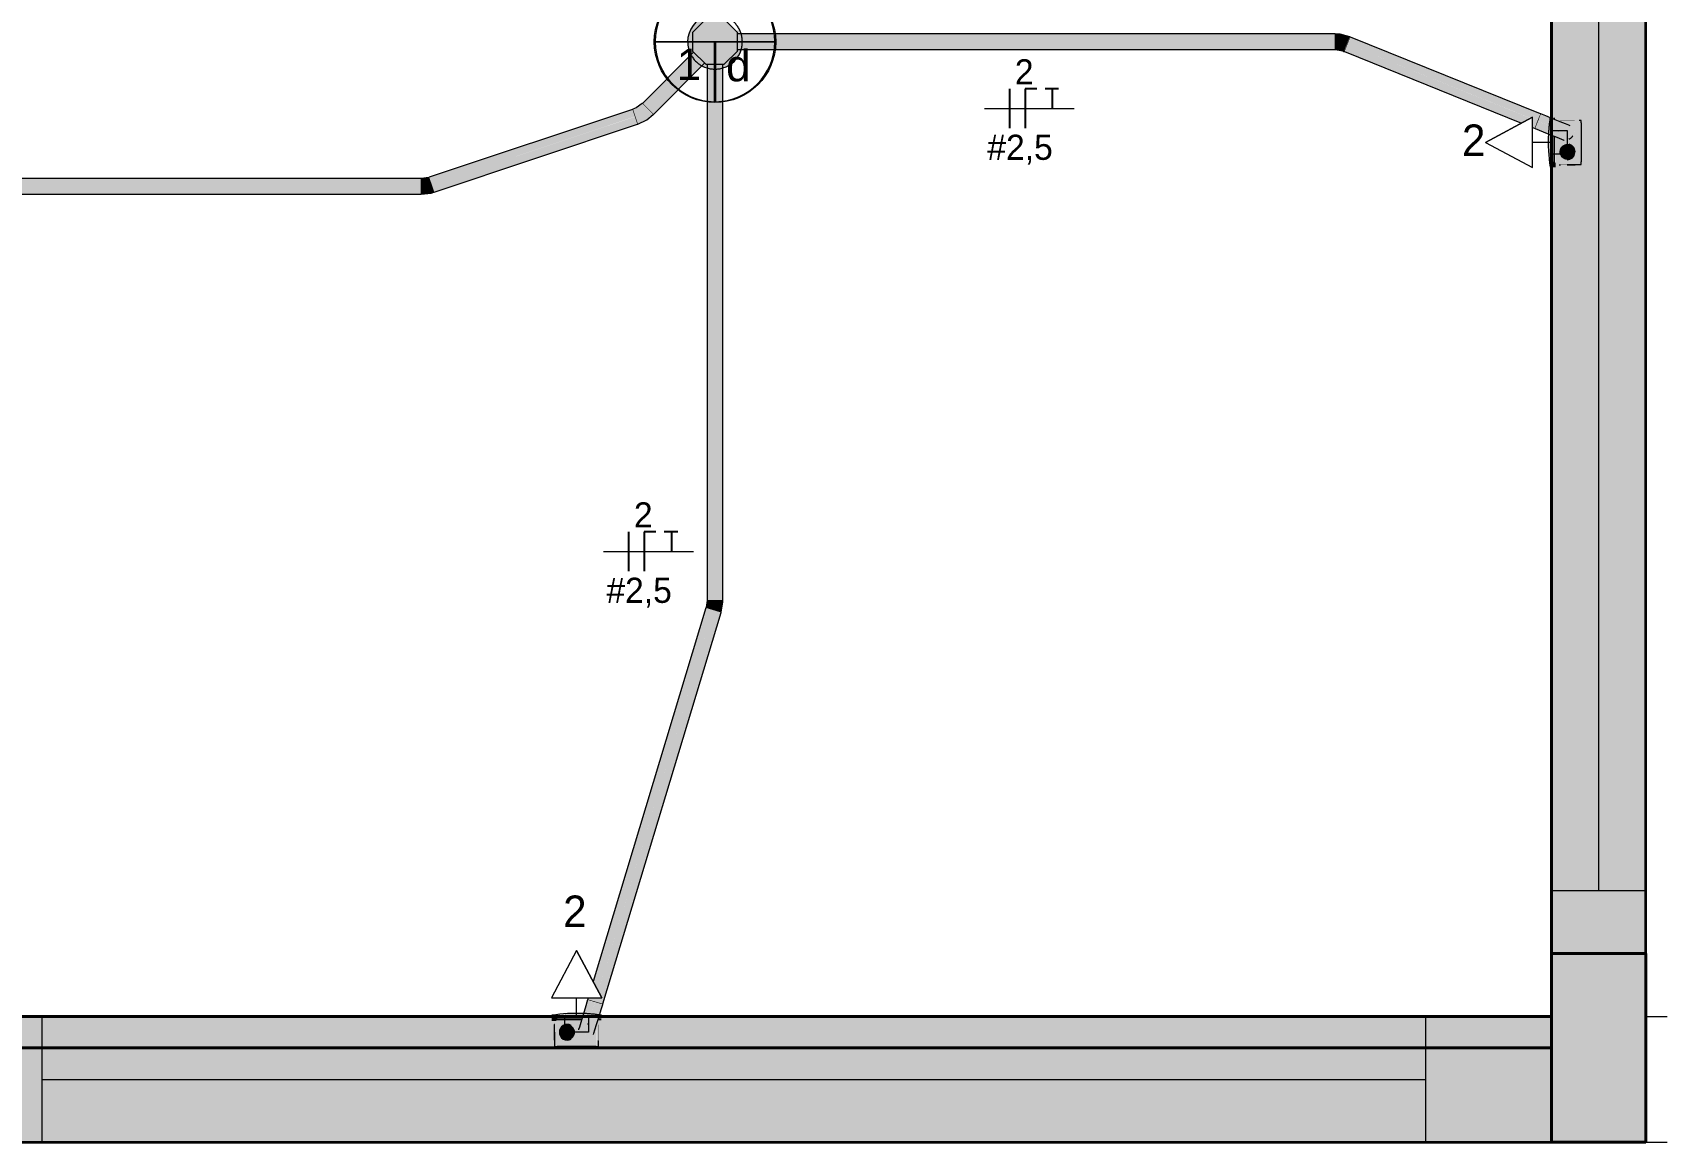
# Model space of a CAD drawing. Header units: metres. Extents: x 34 to 64.7, y -8.4 to 5.
# Drawn here: x 41.518 to 44.117, y 0 to 1.764 of the extents above; entities that cross this region are included whole.
import ezdxf

# ---------------------------------------------------------------- set-up
doc = ezdxf.new("R2010")
doc.units = ezdxf.units.M
doc.linetypes.add('Hidden 1_5', pattern=[0.0022, 0.0015, -0.0007])
for name, color, linetype, lineweight in [('A-ANNO-NOTE', 7, 'Continuous', 18), ('A-COLS', 7, 'Continuous', 18), ('A-DETL', 7, 'Hidden 1_5', 18), ('A-GENM', 7, 'Continuous', 18), ('ARQ-ELEV6', 7, 'Continuous', 18), ('ARQ-MOB', 7, 'Continuous', 18), ('ARQ-PAR', 7, 'Continuous', 18), ('Dispositivos elétricos', 7, 'Continuous', 70), ('E-LITE-EQPM-IDEN', 7, 'Continuous', 9), ('E-POWR-CNDT', 7, 'Continuous', 35), ('Identificadores de dispositivos elétricos', 7, 'Continuous', 9), ('S-BEAM', 7, 'Continuous', 18)]:
    doc.layers.add(name, color=color, linetype=linetype, lineweight=lineweight)
for name, color, linetype, lineweight, true_color in [('BASE ELETRICO__dwg', 7, 'Continuous', 18, 0x767676), ('Fase', 1, 'Continuous', 25, 0xff0000), ('Neutro', 5, 'Continuous', 25, 0x0000ff), ('Terra', 3, 'Continuous', 25, 0x00ff00)]:
    doc.layers.add(name, color=color, linetype=linetype, lineweight=lineweight, true_color=true_color)
doc.styles.add('Arial', font='arial.ttf', dxfattribs={"height": 0.05})
doc.styles.add('Century Gothic', font='GOTHIC.TTF', dxfattribs={"height": 0.05})
doc.styles.add('Century Gothic_1', font='GOTHIC.TTF', dxfattribs={"height": 0.04})

# ---------------------------------------------------------------- blocks, each defined once
blk = doc.blocks.new('IFC_ifc-1-PLANTA BAIXA - TÉRREO')
at = {"layer": 'A-COLS', "lineweight": 5, "true_color": 0xdfb68e, "transparency": 33554685}
blk.add_hatch(color=31, dxfattribs=at).paths.add_polyline_path([(44.0826, 0), (44.0826, 0.3), (43.9326, 0.3), (43.9326, 0)])
at = {"layer": 'S-BEAM', "lineweight": 5, "true_color": 0xe6c9ab, "transparency": 33554675}
for points in [[(44.0826, 0.3), (44.0826, 3.32), (43.9326, 3.32), (43.9326, 2.425), (43.9354, 2.425), (43.9354, 2.4295), (43.9384, 2.4295), (43.9386, 2.425), (43.9455, 2.425), (43.9455, 2.4255), (43.9697, 2.4255), (43.9697, 2.425), (43.9801, 2.4249), (43.9801, 2.4055), (43.9806, 2.4055), (43.9806, 2.3745), (43.9801, 2.3745), (43.9801, 2.355), (43.9697, 2.355), (43.9697, 2.3545), (43.9455, 2.3545), (43.9455, 2.355), (43.9418, 2.355), (43.9384, 2.3536), (43.9384, 2.3506), (43.9354, 2.3506), (43.9354, 2.3525), (43.9326, 2.3515), (43.9326, 1.6283), (43.9354, 1.6273), (43.9354, 1.6295), (43.9384, 1.6295), (43.9386, 1.626), (43.9417, 1.625), (43.9455, 1.6252), (43.9455, 1.6255), (43.9697, 1.6255), (43.9697, 1.625), (43.9801, 1.6249), (43.9801, 1.6055), (43.9806, 1.6055), (43.9806, 1.5745), (43.9801, 1.5745), (43.9801, 1.555), (43.9697, 1.555), (43.9697, 1.5545), (43.9455, 1.5545), (43.9455, 1.555), (43.9384, 1.555), (43.9384, 1.5506), (43.9354, 1.5506), (43.9354, 1.555), (43.9326, 1.555), (43.9326, 0.3)], [(42.3934, 0.15), (43.9326, 0.15), (43.9326, 0.2), (42.418, 0.2), (42.4176, 0.1986), (42.4176, 0.1972), (42.4221, 0.1972), (42.4221, 0.1942), (42.4176, 0.1942), (42.4176, 0.1871), (42.4181, 0.1871), (42.4181, 0.1629), (42.4176, 0.1629), (42.4175, 0.1525), (42.3981, 0.1525), (42.3981, 0.152), (42.3672, 0.152), (42.3672, 0.1525), (42.3476, 0.1526), (42.3476, 0.1629), (42.3472, 0.1629), (42.3472, 0.1871), (42.3476, 0.1871), (42.3476, 0.1942), (42.3432, 0.1942), (42.3432, 0.1972), (42.3476, 0.1972), (42.3476, 0.2), (41.3326, 0.2), (41.3326, 0.15), (42.3915, 0.15)], [(42.8493, 0), (43.9326, 0), (43.9326, 0.15), (41.3326, 0.15), (41.3326, 0), (42.5324, 0)]]:
    blk.add_hatch(color=9, dxfattribs=at).paths.add_polyline_path(points)
at = {"layer": 'A-COLS', "color": 9, "lineweight": 35, "true_color": 0xe5c8aa}
for p, q in [((44.0826, 0.3), (43.9326, 0.3)), ((43.9326, 0.3), (43.9326, 0.15)), ((43.9326, 0.15), (43.9326, 0.3)), ((43.9326, 0.3), (44.0826, 0.3)), ((44.0826, 0.3), (43.9326, 0.3)), ((43.9326, 0.3), (44.0826, 0.3)), ((43.9326, 0.15), (43.9326, 0)), ((43.9326, 0), (43.9326, 0.15)), ((43.9326, 0.15), (43.9326, 0)), ((43.9326, 0), (43.9326, 0.15))]:
    blk.add_line(p, q, dxfattribs=at)
at = {"layer": 'A-COLS', "color": 9, "lineweight": 35, "true_color": 0xe1c6a9}
for p, q in [((43.9326, 0.3), (43.9326, 0.15)), ((43.9326, 0.15), (43.9326, 0.3))]:
    blk.add_line(p, q, dxfattribs=at)
at = {"layer": 'A-COLS', "color": 252, "lineweight": 35, "true_color": 0x8e8e8e}
for p, q in [((44.0826, 0.3), (43.9326, 0.3)), ((43.9326, 0.3), (43.9326, 0)), ((44.0826, 0), (44.0826, 0.3)), ((43.9326, 0), (44.0826, 0))]:
    blk.add_line(p, q, dxfattribs=at)
at = {"layer": 'A-COLS', "color": 31, "lineweight": 35, "true_color": 0xdeb58e}
for p, q in [((44.0826, 0), (44.0826, 0.3)), ((44.0826, 0.3), (44.0826, 0)), ((44.0826, 0), (44.0826, 0.3)), ((44.0826, 0.3), (44.0826, 0)), ((43.9326, 0), (44.0826, 0)), ((44.0826, 0), (43.9326, 0)), ((43.9326, 0), (44.0826, 0)), ((44.0826, 0), (43.9326, 0))]:
    blk.add_line(p, q, dxfattribs=at)
at = {"layer": 'S-BEAM', "color": 253, "lineweight": 35, "true_color": 0xababab}
for p, q in [((43.9326, 4.67), (43.9326, 0.3)), ((44.0826, 0.3), (44.0826, 4.67)), ((44.0826, 0.3), (43.9326, 0.3)), ((43.9326, 0.2), (41.3326, 0.2)), ((43.9326, 0.15), (41.3326, 0.15)), ((43.9326, 0.15), (43.9326, 0)), ((41.3326, 0), (43.9326, 0))]:
    blk.add_line(p, q, dxfattribs=at)
at = {"layer": 'S-BEAM', "color": 9, "lineweight": 35, "true_color": 0xe3c7ab}
for p, q in [((43.9326, 0.3), (43.9326, 4.67)), ((44.0826, 0.3), (44.0826, 4.67)), ((43.9326, 3.32), (43.9326, 0.3)), ((44.0826, 0.3), (44.0826, 3.32)), ((41.3326, 0.2), (43.9326, 0.2)), ((43.9326, 0.15), (41.3326, 0.15)), ((41.3326, 0.15), (43.9326, 0.15)), ((41.3326, 0), (43.9326, 0)), ((41.3326, 0), (43.9326, 0))]:
    blk.add_line(p, q, dxfattribs=at)
at = {"layer": 'S-BEAM', "color": 9, "lineweight": 35, "true_color": 0xe5c8ab}
for p, q in [((43.9326, 3.32), (43.9326, 0.3)), ((43.9326, 0.3), (43.9326, 3.32)), ((43.9326, 0.3), (43.9326, 3.32)), ((44.0826, 0.3), (44.0826, 3.32)), ((44.0826, 0.3), (44.0826, 3.32)), ((44.0826, 0.3), (44.0826, 3.32)), ((43.9326, 0.3), (44.0826, 0.3)), ((44.0826, 0.3), (43.9326, 0.3)), ((43.9326, 0.3), (44.0826, 0.3)), ((44.0826, 0.3), (43.9326, 0.3)), ((43.9326, 0.3), (44.0826, 0.3)), ((43.9326, 0.2), (43.9326, 0.15)), ((43.9326, 0.15), (43.9326, 0.2)), ((41.3326, 0.15), (43.9326, 0.15)), ((43.9326, 0.15), (43.9326, 0)), ((43.9326, 0), (43.9326, 0.15)), ((43.9326, 0.15), (43.9326, 0)), ((43.9326, 0), (43.9326, 0.15)), ((43.9326, 0), (43.9326, 0.15)), ((41.3326, 0), (43.9326, 0)), ((41.3326, 0), (43.9326, 0)), ((41.3326, 0), (43.9326, 0))]:
    blk.add_line(p, q, dxfattribs=at)
blk = doc.blocks.new('BASE ELETRICO__dwg-8227098-PLANTA BAIXA - TÉRREO')
at = {"color": 252, "lineweight": 18, "true_color": 0x8e8e8e}
for p, q in [((44.0076, 2.2433), (44.0076, 0.4)), ((41.5326, 0.1), (43.7326, 0.1))]:
    blk.add_line(p, q, dxfattribs=at)
at = {"layer": 'ARQ-ELEV6', "color": 252, "true_color": 0x8e8e8e}
for p, q in [((44.0826, 0.4), (43.9326, 0.4)), ((41.5326, 0), (41.5326, 0.2)), ((43.7326, 0.2), (43.7326, 0))]:
    blk.add_line(p, q, dxfattribs=at)
at = {"layer": 'ARQ-MOB', "color": 252, "true_color": 0x8e8e8e}
for p, q in [((42.3182, 0.2), (41.3326, 0.2)), ((43.9326, 0.2), (42.4471, 0.2))]:
    blk.add_line(p, q, dxfattribs=at)
at = {"layer": 'ARQ-PAR', "color": 252, "true_color": 0x8e8e8e}
for p, q in [((43.9326, 2.3256), (43.9326, 1.6545)), ((43.9326, 1.5256), (43.9326, 0.2)), ((33.9763, 0), (44.1168, 0))]:
    blk.add_line(p, q, dxfattribs=at)
at = {"layer": 'ARQ-PAR', "color": 252, "true_color": 0x8e8e8e, "flags": 128}
blk.add_lwpolyline([(42.2946, 3.32), (43.9326, 3.32), (43.9326, 3.22), (44.0826, 3.22), (44.0826, 0.2), (44.1168, 0.2)], dxfattribs=at)
blk = doc.blocks.new('PVC Corrugado Amarelo_Caixa de Luz 4x2 - Linha Eletroduto Corrugado _Amarelo_-V12-PLANTA BAIXA - TÉRREO')
at = {"layer": 'E-POWR-CNDT', "linetype": 'Hidden 1_5', "lineweight": 18, "true_color": 0xffff00}
for points in [[(-0.0355, 0.0371), (-0.0355, 0.025), (-0.035, 0.025), (-0.035, 0.0371)], [(-0.0139, 0.048), (-0.0155, 0.048), (-0.0155, 0.0475), (-0.0121, 0.0475), (-0.0121, 0.048), (-0.0124, 0.048)], [(-0.0041, 0.048), (-0.0121, 0.0478), (-0.0121, 0.0475), (0, 0.0475), (0, 0.048), (-0.0032, 0.048)], [(0.0032, 0.048), (0, 0.048), (0, 0.0475), (0.0121, 0.0476), (0.0121, 0.048), (0.0041, 0.048)], [(0.015, 0.0375), (0.0118, 0.0371), (0.0087, 0.0358), (0.006, 0.0337), (0.0038, 0.0303), (0.0028, 0.0276), (0.0026, 0.0241), (0.0029, 0.0218), (0.0048, 0.0179), (0.0065, 0.0159), (0.0087, 0.0142), (0.0118, 0.0129), (0.0157, 0.0126), (0.0182, 0.0129), (0.0221, 0.0148), (0.024, 0.0163), (0.0263, 0.0198), (0.0271, 0.0218), (0.0275, 0.025), (0.0271, 0.0282), (0.0252, 0.0321), (0.0235, 0.0341), (0.0212, 0.0358), (0.0172, 0.0372)], [(0.015, 0.048), (0.0121, 0.048), (0.0121, 0.0475), (0.0155, 0.0475), (0.0155, 0.048)], [(0.035, 0.0371), (0.035, 0.025), (0.0355, 0.025), (0.0355, 0.0371)], [(-0.0395, 0.0058), (-0.0395, 0.0028), (-0.0371, 0.0028), (-0.0373, 0.0058), (-0.0389, 0.0058)], [(-0.035, 0.0058), (-0.0371, 0.0058), (-0.037, 0.0028), (-0.0346, 0.0028), (-0.0338, 0.0058), (-0.0349, 0.0058)], [(-0.0355, 0.025), (-0.0354, 0.0129), (-0.035, 0.0129), (-0.035, 0.025)], [(-0.0078, 0.0058), (-0.0087, 0.0028), (0, 0.0028), (0, 0.0058), (-0.0069, 0.0058)], [(0.0087, 0.0058), (0, 0.0058), (0, 0.0028), (0.031, 0.0028), (0.031, 0.0058), (0.0094, 0.0058)], [(0.032, 0.0058), (0.031, 0.0058), (0.0313, 0.0028), (0.0371, 0.0028), (0.037, 0.0058), (0.0327, 0.0058)], [(0.0355, 0.025), (0.035, 0.025), (0.035, 0.0129), (0.0355, 0.0129), (0.0355, 0.0232)], [(0.0389, 0.0058), (0.0371, 0.0058), (0.0371, 0.0028), (0.0395, 0.0028), (0.0395, 0.0058)]]:
    blk.add_hatch(color=2, dxfattribs=at).paths.add_polyline_path(points)
h = blk.add_hatch(color=2, dxfattribs=at)
h.paths.add_polyline_path([(-0.032, 0.0475), (-0.035, 0.0474), (-0.0349, 0.0058), (-0.0338, 0.0058), (-0.0315, 0.0129), (-0.031, 0.0144), (-0.0313, 0.0475), (-0.0319, 0.0475)])
h.paths.add_polyline_path([(-0.035, 0.0028), (-0.0349, 0.0019), (-0.0349, 0.0028)])
h = blk.add_hatch(color=2, dxfattribs=at)
h.paths.add_polyline_path([(0.0118, 0.0475), (-0.031, 0.0475), (-0.0309, 0.0146), (-0.0283, 0.0232), (-0.027, 0.0286), (-0.025, 0.0323), (-0.0227, 0.0347), (-0.0199, 0.0364), (-0.0178, 0.0372), (-0.0146, 0.0375), (-0.0111, 0.0368), (-0.0076, 0.0349), (-0.0059, 0.0335), (-0.0036, 0.0299), (-0.0028, 0.0278), (-0.0027, 0.0238), (-0.0036, 0.0201), (-0.0045, 0.0175), (-0.0058, 0.0129), (-0.0078, 0.0058), (0.031, 0.0058), (0.031, 0.0475), (0.015, 0.0475)])
h.paths.add_polyline_path([(0.015, 0.0375), (0.0184, 0.037), (0.0221, 0.0352), (0.024, 0.0337), (0.0259, 0.031), (0.0271, 0.0282), (0.0275, 0.025), (0.0271, 0.0218), (0.0252, 0.0179), (0.0232, 0.0157), (0.0212, 0.0142), (0.0173, 0.0128), (0.015, 0.0125), (0.0118, 0.0129), (0.0087, 0.0142), (0.006, 0.0163), (0.0039, 0.0194), (0.0029, 0.0218), (0.0025, 0.0251), (0.0029, 0.0282), (0.0042, 0.0312), (0.0062, 0.0338), (0.0087, 0.0358), (0.0118, 0.0371)])
h.paths.add_polyline_path([(0.0286, 0.0028), (-0.0087, 0.0026), (-0.0092, 0), (0.031, 0), (0.031, 0.0028), (0.0303, 0.0028)])
h = blk.add_hatch(color=2, dxfattribs=at)
h.paths.add_polyline_path([(0.0332, 0.0475), (0.031, 0.0475), (0.031, 0.0058), (0.035, 0.0058), (0.0349, 0.0475), (0.0338, 0.0475)])
h.paths.add_polyline_path([(0.0327, 0.0028), (0.031, 0.0028), (0.0313, 0), (0.035, 0), (0.0349, 0.0028), (0.033, 0.0028)])
at = {"layer": 'E-POWR-CNDT', "lineweight": 18}
for p, q in [((-0.035, 0.0475), (-0.035, 0.0383)), ((-0.031, 0.0475), (-0.035, 0.0475)), ((-0.031, 0.0475), (0.031, 0.0475)), ((-0.016, 0.048), (-0.016, 0.0475)), ((-0.0122, 0.048), (-0.016, 0.048)), ((-0.0125, 0.048), (-0.0125, 0.0475)), ((0, 0.048), (-0.0125, 0.048)), ((0.0125, 0.048), (0, 0.048)), ((0.016, 0.048), (0.0122, 0.048)), ((0.0125, 0.0475), (0.0125, 0.048)), ((0.016, 0.0475), (0.016, 0.048)), ((0.035, 0.0475), (0.031, 0.0475)), ((0.035, 0.025), (0.035, 0.0475)), ((0.0355, 0.0375), (0.035, 0.0375)), ((0.0355, 0.0375), (0.035, 0.0375)), ((0.0355, 0.025), (0.0355, 0.0375)), ((0.0355, 0.0371), (0.0355, 0.0375)), ((0.031, 0.0028), (0.0371, 0.0028)), ((0.0371, 0.0058), (0.0327, 0.0058)), ((0.035, 0.0125), (0.0355, 0.0125)), ((0.035, 0.0125), (0.0355, 0.0125)), ((0.0355, 0.0125), (0.0355, 0.025)), ((0.0355, 0.0125), (0.0355, 0.0129)), ((0.0395, 0.0058), (0.0371, 0.0058)), ((0.0371, 0.0028), (0.0395, 0.0028))]:
    blk.add_line(p, q, dxfattribs=at)
for start, end in [(360, 120), (240, 360)]:
    blk.add_arc((0.015, 0.025), 0.0125, start, end, dxfattribs=at)
blk = doc.blocks.new('1_a_1 Tomada 2P_T_Conjunto 4x1 - a_ Tomada 2P_T 10A 2-V11-PLANTA BAIXA - TÉRREO')
at = {"layer": 'A-GENM', "true_color": 0xfbfbfb}
h = blk.add_hatch(color=7, dxfattribs=at)
h.paths.add_polyline_path([(0.0354, 0), (0.0395, 0), (0.0395, 0.002), (0.036, 0.0023), (0.0354, 0)])
h.paths.add_polyline_path([(-0.02, 0), (0.0095, 0), (0.0109, 0.0043), (0, 0.0051), (-0.0395, 0.002), (-0.0395, 0), (-0.0221, 0)])
blk.add_hatch(color=7, dxfattribs=at).paths.add_polyline_path([(-0.0185, 0.0037), (0, 0.0051), (0.0109, 0.0043), (0.0111, 0.0056), (-0.0185, 0.0056), (-0.0185, 0.0051)])
at = {"layer": 'A-DETL'}
for p, q in [((0.0096, 0), (0.0353, 0)), ((0.0168, -0.0114), (0.0175, -0.0114))]:
    blk.add_line(p, q, dxfattribs=at)
blk.add_arc((0, -0.2479), 0.253, 81.8172, 87.5081, dxfattribs=at)
at = {"layer": 'A-GENM'}
for p, q in [((-0.0395, 0.002), (-0.0395, 0)), ((-0.0395, 0), (0, 0)), ((0, 0), (0.0095, 0)), ((0.0395, 0), (0.0395, 0.002)), ((0.0354, 0), (0.0395, 0))]:
    blk.add_line(p, q, dxfattribs=at)
for start, end in [(87.5193, 98.9698), (81.0302, 81.806)]:
    blk.add_arc((0, -0.2479), 0.253, start, end, dxfattribs=at)
blk = doc.blocks.new('1_a_1 Tomada 2P_T_Conjunto 4x1 - a_ Tomada 2P_T 10A 2-V13-PLANTA BAIXA - TÉRREO')
at = {"layer": 'A-GENM', "true_color": 0xfbfbfb}
h = blk.add_hatch(color=7, dxfattribs=at)
h.paths.add_polyline_path([(-0.0395, 0), (0.0116, 0), (0.0134, 0.0041), (0, 0.0051), (-0.0395, 0.002), (-0.0395, 0.0004)])
h.paths.add_polyline_path([(0.0383, 0), (0.0395, 0), (0.0395, 0.002), (0.0391, 0.002)])
blk.add_hatch(color=7, dxfattribs=at).paths.add_polyline_path([(-0.0185, 0.0037), (0, 0.0051), (0.0135, 0.0043), (0.014, 0.0056), (-0.0185, 0.0056), (-0.0185, 0.0051)])
at = {"layer": 'A-DETL'}
for p, q in [((0.0117, 0), (0.0383, 0)), ((0.0173, -0.0114), (0.0175, -0.0114))]:
    blk.add_line(p, q, dxfattribs=at)
blk.add_arc((0, -0.2479), 0.253, 81.1211, 86.9456, dxfattribs=at)
at = {"layer": 'A-GENM'}
for p, q in [((-0.0395, 0.002), (-0.0395, 0)), ((-0.0395, 0), (0, 0)), ((0, 0), (0.0116, 0)), ((0.0395, 0.002), (0.0391, 0.0021)), ((0.0395, 0), (0.0395, 0.002)), ((0.0383, 0), (0.0395, 0))]:
    blk.add_line(p, q, dxfattribs=at)
blk.add_arc((0, -0.2479), 0.253, 86.9569, 98.9698, dxfattribs=at)
blk = doc.blocks.new('PVC Corrugado Amarelo_Caixa de Luz 4x2 - Linha Eletroduto Corrugado _Amarelo_-V14-PLANTA BAIXA - TÉRREO')
at = {"layer": 'E-POWR-CNDT', "linetype": 'Hidden 1_5', "lineweight": 18, "true_color": 0xffff00}
for points in [[(-0.035, 0.0312), (-0.0352, 0.0371), (-0.0355, 0.0371), (-0.0355, 0.025), (-0.035, 0.025), (-0.035, 0.03)], [(-0.031, 0.0338), (-0.031, 0.0475), (-0.035, 0.0475), (-0.0349, 0.009), (-0.0328, 0.0138), (-0.031, 0.0182), (-0.031, 0.0337)], [(-0.0121, 0.0478), (-0.0121, 0.048), (-0.0155, 0.048), (-0.0155, 0.0475), (-0.0121, 0.0475)], [(0, 0.048), (-0.0121, 0.0478), (-0.0121, 0.0475), (0, 0.0475)], [(0.0121, 0.048), (0, 0.048), (0, 0.0475), (0.0121, 0.0476)], [(0.0275, 0.025), (0.0271, 0.0282), (0.0252, 0.0321), (0.0235, 0.0341), (0.0212, 0.0358), (0.0172, 0.0372), (0.015, 0.0375), (0.0118, 0.0371), (0.0087, 0.0358), (0.006, 0.0337), (0.0038, 0.0303), (0.0028, 0.0276), (0.0026, 0.0241), (0.0029, 0.0218), (0.0048, 0.0179), (0.0065, 0.0159), (0.0087, 0.0142), (0.0118, 0.0129), (0.0157, 0.0126), (0.0182, 0.0129), (0.0221, 0.0148), (0.024, 0.0163), (0.0263, 0.0198), (0.0271, 0.0218)], [(0.0155, 0.048), (0.0121, 0.048), (0.0121, 0.0475), (0.0155, 0.0475)], [(0.0355, 0.0358), (0.0355, 0.0371), (0.035, 0.0371), (0.035, 0.025), (0.0355, 0.025), (0.0355, 0.0347)], [(-0.0371, 0.0058), (-0.0395, 0.0058), (-0.0395, 0.0028), (-0.0372, 0.0029), (-0.0371, 0.0032)], [(-0.0361, 0.0058), (-0.0371, 0.0058), (-0.037, 0.0035), (-0.0364, 0.005)], [(-0.035, 0.0165), (-0.0352, 0.025), (-0.0355, 0.025), (-0.0355, 0.0129), (-0.035, 0.0129), (-0.035, 0.0162)], [(0, 0.0058), (-0.0093, 0.0058), (-0.0105, 0.0028), (0, 0.0028)], [(0.031, 0.0058), (0, 0.0058), (0, 0.0028), (0.031, 0.0028)], [(0.0371, 0.0028), (0.037, 0.0058), (0.031, 0.0058), (0.0313, 0.0028), (0.037, 0.0028)], [(0.0355, 0.0142), (0.0355, 0.025), (0.035, 0.025), (0.035, 0.0129), (0.0355, 0.0129)], [(0.0395, 0.0058), (0.0371, 0.0058), (0.0371, 0.0028), (0.0395, 0.0028)]]:
    blk.add_hatch(color=2, dxfattribs=at).paths.add_polyline_path(points)
h = blk.add_hatch(color=2, dxfattribs=at)
h.paths.add_polyline_path([(0.031, 0.0475), (-0.031, 0.0475), (-0.0309, 0.0182), (-0.0287, 0.0238), (-0.0264, 0.03), (-0.025, 0.0326), (-0.0218, 0.0354), (-0.0196, 0.0366), (-0.0164, 0.0374), (-0.0134, 0.0374), (-0.0103, 0.0366), (-0.0071, 0.0347), (-0.0047, 0.0318), (-0.0032, 0.0289), (-0.0026, 0.0258), (-0.0028, 0.0228), (-0.0041, 0.0191), (-0.0054, 0.0163), (-0.0072, 0.0115), (-0.0093, 0.0058), (0.031, 0.006), (0.031, 0.0456)])
h.paths.add_polyline_path([(0.031, 0.0028), (-0.0106, 0.0026), (-0.0116, 0), (0.031, 0)])
h.paths.add_polyline_path([(0.0275, 0.025), (0.0271, 0.0218), (0.0252, 0.0179), (0.0232, 0.0157), (0.0212, 0.0142), (0.0173, 0.0128), (0.015, 0.0125), (0.0118, 0.0129), (0.0079, 0.0148), (0.006, 0.0163), (0.0038, 0.0196), (0.0029, 0.0218), (0.0026, 0.0258), (0.0029, 0.0282), (0.0048, 0.0321), (0.0062, 0.0338), (0.0087, 0.0358), (0.0118, 0.0371), (0.015, 0.0375), (0.0184, 0.037), (0.0221, 0.0352), (0.024, 0.0337), (0.0259, 0.031), (0.0271, 0.0282), (0.0274, 0.0258)])
h = blk.add_hatch(color=2, dxfattribs=at)
h.paths.add_polyline_path([(0.035, 0.0162), (0.0349, 0.0475), (0.031, 0.0475), (0.031, 0.0058), (0.035, 0.006), (0.035, 0.0153)])
h.paths.add_polyline_path([(0.035, 0.0028), (0.031, 0.0028), (0.0313, 0), (0.035, 0)])
at = {"layer": 'A-DETL'}
blk.add_arc((-0.015, 0.025), 0.01, 15, 61.5078, dxfattribs=at)
at = {"layer": 'E-POWR-CNDT', "lineweight": 18}
for p, q in [((-0.035, 0.0475), (-0.035, 0.0443)), ((-0.031, 0.0475), (-0.035, 0.0475)), ((-0.031, 0.0475), (0.031, 0.0475)), ((-0.016, 0.048), (-0.016, 0.0475)), ((-0.0122, 0.048), (-0.016, 0.048)), ((-0.0125, 0.048), (-0.0125, 0.0475)), ((0, 0.048), (-0.0125, 0.048)), ((0.0125, 0.048), (0, 0.048)), ((0.016, 0.048), (0.0122, 0.048)), ((0.0125, 0.0475), (0.0125, 0.048)), ((0.016, 0.0475), (0.016, 0.048)), ((0.035, 0.0475), (0.031, 0.0475)), ((0.035, 0.025), (0.035, 0.0475)), ((0.0355, 0.0375), (0.035, 0.0375)), ((0.0355, 0.0375), (0.035, 0.0375)), ((0.0355, 0.025), (0.0355, 0.0375)), ((0.0355, 0.0371), (0.0355, 0.0375)), ((0.031, 0.0028), (0.0371, 0.0028)), ((0.0371, 0.0058), (0.0327, 0.0058)), ((0.0355, 0.0125), (0.0355, 0.0142)), ((0.0355, 0.0125), (0.0355, 0.0129)), ((0.0395, 0.0058), (0.0371, 0.0058)), ((0.0371, 0.0028), (0.0395, 0.0028))]:
    blk.add_line(p, q, dxfattribs=at)
blk.add_arc((0.015, 0.025), 0.0125, 360, 165, dxfattribs=at)
blk = doc.blocks.new('PVC Corrugado Amarelo_Caixa de Octogonal 4x4 - PVC Corrugado Amarelo_Caixa de Octogonal 4x4-V22-PLANTA BAIXA - TÉRREO')
at = {"layer": 'Dispositivos elétricos', "linetype": 'Hidden 1_5', "lineweight": 18, "true_color": 0xffff00}
h = blk.add_hatch(color=2, dxfattribs=at)
h.paths.add_polyline_path([(0.0125, -0.0415), (0.0218, -0.0377), (0.0308, -0.0308), (0.0377, -0.0217), (0.0415, -0.0125), (0.0358, -0.0125), (0.0358, -0.0148), (0.0148, -0.0358), (0.0125, -0.0358), (0.0125, -0.0414)])
h.paths.add_polyline_path([(-0.0125, -0.0415), (-0.0125, -0.0358), (-0.0148, -0.0358), (-0.0165, -0.0342), (-0.0205, -0.0382), (-0.0165, -0.0399)])
h.paths.add_polyline_path([(-0.0382, -0.0205), (-0.0342, -0.0165), (-0.0358, -0.0148), (-0.0358, 0.0148), (-0.0148, 0.0358), (-0.0125, 0.0358), (-0.0125, 0.0415), (-0.0217, 0.0377), (-0.031, 0.0304), (-0.0377, 0.0218), (-0.042, 0.0113), (-0.0435, 0), (-0.0417, -0.0121), (-0.0388, -0.0191)])
h.paths.add_polyline_path([(0.04, 0.0125), (0.0415, 0.0125), (0.0382, 0.0205), (0.0342, 0.0165), (0.0358, 0.0148), (0.0358, 0.0125)])
h.paths.add_polyline_path([(0.0165, 0.0342), (0.0205, 0.0382), (0.0125, 0.0415), (0.0125, 0.0358), (0.0148, 0.0358), (0.016, 0.0346)])
blk.add_hatch(color=2, dxfattribs=at).paths.add_polyline_path([(-0.0088, -0.0358), (0.0148, -0.0358), (0.0358, -0.0148), (0.0358, 0.0148), (0.0148, 0.0358), (-0.0148, 0.0358), (-0.0358, 0.0148), (-0.0358, -0.0148), (-0.0148, -0.0358), (-0.0108, -0.0358)])
at = {"layer": 'A-DETL'}
for start, end in [(73.2935, 106.7065), (28.2907, 61.6794), (360, 16.7057), (343.2943, 360), (208.2907, 241.6789), (253.2948, 286.7052)]:
    blk.add_arc((0, 0), 0.0435, start, end, dxfattribs=at)
at = {"layer": 'Dispositivos elétricos', "lineweight": 18}
for p, q in [((-0.0148, 0.0358), (-0.0358, 0.0148)), ((0.0148, 0.0358), (-0.0148, 0.0358)), ((0.0358, 0.0148), (0.0148, 0.0358)), ((-0.0358, 0.0148), (-0.0358, -0.0148)), ((0.0358, -0.0148), (0.0358, 0.0148)), ((-0.0358, -0.0148), (-0.0148, -0.0358)), ((0.0148, -0.0358), (0.0358, -0.0148)), ((-0.0148, -0.0358), (0.0148, -0.0358))]:
    blk.add_line(p, q, dxfattribs=at)
for start, end in [(106.772, 180), (61.7449, 73.228), (180, 208.2252), (16.7712, 28.2252), (286.7708, 343.2288), (241.7444, 253.2292)]:
    blk.add_arc((0, 0), 0.0435, start, end, dxfattribs=at)
blk = doc.blocks.new('Tag de Luminárias de Teto 2 - Tag de Luminárias de Teto 2-3493498-PLANTA BAIXA - TÉRREO')
at = {"layer": 'E-LITE-EQPM-IDEN'}
for p, q in [((-0.00386, 0), (0.00386, 0)), ((-0.0038, 0.00001), (0.0038, 0.00001)), ((0, 0), (0, -0.00386)), ((-0.00004, -0.00001), (-0.0038, -0.00001)), ((-0.00004, -0.00381), (-0.00004, -0.00001)), ((0.00004, -0.00001), (0.00004, -0.00381)), ((0.0038, -0.00001), (0.00004, -0.00001))]:
    blk.add_line(p, q, dxfattribs=at)
blk.add_circle((0, 0), 0.00386, dxfattribs=at)
for centre, start, end in [((0, 0.00001), 360, 180), ((0, -0.00001), 180, 269.411), ((0, -0.00001), 270.589, 360)]:
    blk.add_arc(centre, 0.0038, start, end, dxfattribs=at)
blk = doc.blocks.new('Fiação_PEX_Tags Eletrical Fixtures - 2_ FNT-4480792-PLANTA BAIXA - TÉRREO')
at = {"layer": 'Fase'}
blk.add_line((-0.00098, 0.00125), (-0.00098, -0.00125), dxfattribs=at)
at = {"layer": 'Identificadores de dispositivos elétricos'}
blk.add_line((-0.00257, 0), (0.00315, 0), dxfattribs=at)
at = {"layer": 'Neutro'}
for p, q in [((0.00002, 0.00125), (0.00002, -0.00125)), ((0.00002, 0.00125), (0.00002, -0.00077)), ((0.00076, 0.00125), (0.00002, 0.00125))]:
    blk.add_line(p, q, dxfattribs=at)
at = {"layer": 'Terra'}
for p, q in [((0.00215, 0.00125), (0.00129, 0.00125)), ((0.00175, 0.00125), (0.00175, 0))]:
    blk.add_line(p, q, dxfattribs=at)

msp = doc.modelspace()

# ---------------------------------------------------------------- hatches: boundary and pattern name
at = {"layer": 'E-POWR-CNDT', "lineweight": 5, "true_color": 0xffff00}
for points in [[(42.8493, 1.75), (43.5877, 1.75), (43.5877, 1.7625), (42.6384, 1.7625), (42.6384, 1.75), (42.7189, 1.75)], [(42.8493, 1.7375), (43.5877, 1.7375), (43.5877, 1.75), (42.6384, 1.75), (42.6384, 1.7375), (42.7189, 1.7375)], [(43.6037, 1.7344), (43.6129, 1.7576), (43.6121, 1.758), (43.6029, 1.7347)], [(43.9103, 1.6241), (43.9148, 1.6357), (43.613, 1.7576), (43.6083, 1.746), (43.8998, 1.6285), (43.9026, 1.63), (43.9026, 1.6272), (43.9077, 1.6252)], [(42.4964, 1.6438), (42.5773, 1.7247), (42.5685, 1.7335), (42.4876, 1.6526), (42.4957, 1.6445)], [(42.5052, 1.6349), (42.5861, 1.7158), (42.5773, 1.7247), (42.4964, 1.6438), (42.5049, 1.6352)], [(42.5901, 0.8626), (42.6026, 0.8626), (42.6026, 1.7142), (42.5901, 1.7142), (42.5901, 0.8814)], [(42.6115, 0.8626), (42.6151, 0.8626), (42.6151, 1.7142), (42.6026, 1.7142), (42.6026, 0.8626), (42.6089, 0.8626)], [(42.1523, 1.5229), (42.4751, 1.6309), (42.4713, 1.6425), (42.1483, 1.5347), (42.1513, 1.5257)], [(42.4792, 1.6188), (42.4801, 1.6192), (42.4722, 1.6429), (42.4713, 1.6425), (42.479, 1.6192)], [(42.4801, 1.6192), (42.4941, 1.626), (42.5045, 1.6342), (42.4869, 1.6519), (42.4801, 1.6465), (42.4722, 1.6429), (42.4801, 1.6192)], [(42.5045, 1.6342), (42.5052, 1.6349), (42.4876, 1.6526), (42.4869, 1.6519), (42.5042, 1.6345)], [(42.1563, 1.511), (42.4792, 1.6188), (42.4752, 1.6307), (42.1523, 1.5229), (42.1561, 1.5114)], [(43.9066, 1.6121), (43.9113, 1.6237), (43.9103, 1.6241), (43.9058, 1.6124), (43.9063, 1.6122)], [(43.9561, 1.5926), (43.9601, 1.5928), (43.9629, 1.5937), (43.9654, 1.5952), (43.9681, 1.5984), (43.9692, 1.6003), (43.9112, 1.6237), (43.9067, 1.6121), (43.9195, 1.6073), (43.9423, 1.5978), (43.9513, 1.5944), (43.9535, 1.5933), (43.9554, 1.5928)], [(43.9113, 1.6237), (43.9158, 1.6354), (43.915, 1.6357), (43.9103, 1.6241)], [(43.9692, 1.6003), (43.97, 1.6035), (43.9697, 1.6077), (43.9689, 1.6103), (43.9671, 1.6131), (43.9644, 1.6154), (43.9609, 1.6172), (43.9529, 1.6199), (43.9386, 1.626), (43.9235, 1.6319), (43.9159, 1.6353), (43.9113, 1.6237), (43.9681, 1.6008)], [(42.1355, 1.5075), (42.1455, 1.5083), (42.1553, 1.5107), (42.1474, 1.5344), (42.1397, 1.5328), (42.1355, 1.5325), (42.1355, 1.5077)], [(42.1553, 1.5107), (42.1562, 1.5111), (42.1483, 1.5347), (42.1474, 1.5343), (42.1552, 1.5111)], [(42.1345, 1.52), (42.1345, 1.5325), (40.4684, 1.5325), (40.4684, 1.52), (42.1165, 1.52)], [(40.4684, 1.5075), (42.1345, 1.5077), (42.1345, 1.52), (40.4684, 1.52), (40.4684, 1.5077)], [(42.1345, 1.5075), (42.1355, 1.5077), (42.1355, 1.5325), (42.1345, 1.5324), (42.1345, 1.5077)], [(42.4243, 0.2202), (42.5324, 0.5782), (42.6122, 0.8426), (42.6002, 0.8462), (42.4173, 0.24), (42.4226, 0.23), (42.4142, 0.23), (42.4124, 0.2238), (42.4239, 0.2203)], [(42.6122, 0.8426), (42.6125, 0.8435), (42.5885, 0.8507), (42.5882, 0.8498), (42.612, 0.8426)], [(42.394, 0.163), (42.412, 0.2229), (42.4001, 0.2264), (42.3964, 0.2132), (42.3892, 0.1902), (42.3864, 0.1804), (42.3856, 0.1783), (42.3853, 0.1736), (42.3856, 0.1716), (42.3868, 0.1689), (42.3893, 0.1658), (42.3915, 0.1642), (42.3937, 0.1632)], [(42.3972, 0.1625), (42.4007, 0.1629), (42.4044, 0.1646), (42.4065, 0.1663), (42.4085, 0.1691), (42.41, 0.1729), (42.4118, 0.1802), (42.4165, 0.1947), (42.4224, 0.2146), (42.4239, 0.2193), (42.4121, 0.2229), (42.394, 0.163), (42.3952, 0.1628)], [(42.4121, 0.2229), (42.4124, 0.2238), (42.4003, 0.2273), (42.4001, 0.2265), (42.412, 0.2229)], [(42.424, 0.2193), (42.4243, 0.2202), (42.4124, 0.2238), (42.4121, 0.2229), (42.4239, 0.2193)]]:
    msp.add_hatch(color=2, dxfattribs=at).paths.add_polyline_path(points)
h = msp.add_hatch(color=2, dxfattribs=at)
h.paths.add_polyline_path([(43.5887, 1.7379), (43.5887, 1.7625), (43.5877, 1.7623), (43.5877, 1.7379)])
h.paths.add_polyline_path([(43.5887, 1.7375), (43.5887, 1.7379), (43.5877, 1.7379), (43.5877, 1.7375)])
h = msp.add_hatch(color=2, dxfattribs=at)
h.paths.add_polyline_path([(43.6027, 1.7348), (43.6119, 1.758), (43.6002, 1.7614), (43.5931, 1.7621), (43.5887, 1.7621), (43.5887, 1.7375), (43.5931, 1.7371), (43.6014, 1.7352), (43.6027, 1.7348)])
h.paths.add_polyline_path([(43.5887, 1.7621), (43.5931, 1.7621), (43.5887, 1.7625), (43.5887, 1.7621)])
h = msp.add_hatch(color=2, dxfattribs=at)
h.paths.add_polyline_path([(43.9056, 1.6125), (43.9103, 1.6241), (43.9026, 1.6272), (43.9026, 1.6137), (43.9047, 1.6129)])
h.paths.add_polyline_path([(43.8852, 1.6207), (43.8996, 1.6284), (43.6083, 1.746), (43.6038, 1.7343), (43.8844, 1.6211)])
h = msp.add_hatch(color=2, dxfattribs=at)
h.paths.add_polyline_path([(42.6125, 0.8435), (42.6144, 0.8525), (42.6147, 0.8558), (42.6144, 0.8616), (42.5905, 0.8616), (42.5889, 0.8506), (42.6122, 0.8436)])
h.paths.add_polyline_path([(42.5889, 0.8506), (42.5889, 0.8526), (42.5886, 0.8507)])
h.paths.add_polyline_path([(42.6147, 0.8558), (42.6151, 0.8616), (42.6147, 0.8616)])
h.paths.add_polyline_path([(42.5897, 0.8561), (42.5905, 0.8616), (42.5901, 0.8616), (42.5898, 0.8577)])
h = msp.add_hatch(color=2, dxfattribs=at)
h.paths.add_polyline_path([(42.6116, 0.8616), (42.6151, 0.8616), (42.6151, 0.8626), (42.5905, 0.8626), (42.5905, 0.8616), (42.6115, 0.8616)])
h.paths.add_polyline_path([(42.5901, 0.8616), (42.5905, 0.8616), (42.5905, 0.8626), (42.5901, 0.8626)])
h = msp.add_hatch(color=2, dxfattribs=at)
h.paths.add_polyline_path([(42.4124, 0.2238), (42.4142, 0.23), (42.4012, 0.23), (42.4004, 0.2274), (42.4093, 0.2248)])
h.paths.add_polyline_path([(42.4173, 0.2401), (42.6002, 0.8462), (42.5882, 0.8497), (42.4089, 0.2557), (42.4152, 0.244)])

# ---------------------------------------------------------------- linework, layer by layer
at = {"layer": 'A-ANNO-NOTE', "lineweight": 9}
for p, q in [((43.9026, 1.63), (43.8276, 1.59)), ((43.8276, 1.59), (43.9026, 1.63)), ((43.9026, 1.55), (43.9026, 1.63)), ((43.9026, 1.55), (43.9026, 1.63)), ((43.8276, 1.59), (43.9026, 1.55)), ((43.8276, 1.59), (43.9026, 1.55)), ((43.9326, 1.59), (43.9026, 1.59)), ((43.9326, 1.5713), (43.9326, 1.6088)), ((43.9326, 1.6088), (43.9576, 1.6088)), ((43.9576, 1.6088), (43.9576, 1.5713)), ((43.9576, 1.5713), (43.9326, 1.5713)), ((42.3826, 0.305), (42.3426, 0.23)), ((42.3826, 0.305), (42.3426, 0.23)), ((42.4226, 0.23), (42.3826, 0.305)), ((42.3826, 0.305), (42.4226, 0.23)), ((42.3426, 0.23), (42.4226, 0.23)), ((42.3426, 0.23), (42.4226, 0.23)), ((42.3826, 0.2), (42.3826, 0.23)), ((42.3639, 0.2), (42.4014, 0.2)), ((42.3639, 0.175), (42.3639, 0.2)), ((42.4014, 0.2), (42.4014, 0.175)), ((42.4014, 0.175), (42.3639, 0.175))]:
    msp.add_line(p, q, dxfattribs=at)
at = {"layer": 'E-POWR-CNDT', "color": 57, "lineweight": 18, "true_color": 0x808040}
for p, q in [((43.5877, 1.7625), (42.6384, 1.7625)), ((43.5887, 1.7625), (43.5877, 1.7625)), ((43.613, 1.7576), (43.6121, 1.758)), ((43.915, 1.6357), (43.613, 1.7576)), ((42.5685, 1.7335), (42.4876, 1.6526)), ((42.5052, 1.6349), (42.5861, 1.7158)), ((42.6384, 1.7375), (43.5877, 1.7375)), ((43.5877, 1.7375), (43.5887, 1.7375)), ((43.6027, 1.7348), (43.6037, 1.7344)), ((43.6037, 1.7344), (43.8852, 1.6207)), ((42.5901, 1.7142), (42.5901, 0.8626)), ((42.6151, 0.8626), (42.6151, 1.7142)), ((42.4713, 1.6425), (42.1483, 1.5347)), ((42.4722, 1.6429), (42.4713, 1.6425)), ((42.4876, 1.6526), (42.4869, 1.6519)), ((42.1563, 1.511), (42.4792, 1.6188)), ((42.4792, 1.6188), (42.4801, 1.6192)), ((42.5045, 1.6342), (42.5052, 1.6349)), ((43.9026, 1.6137), (43.9056, 1.6125)), ((43.9056, 1.6125), (43.9066, 1.6121)), ((43.9159, 1.6353), (43.915, 1.6357)), ((42.1474, 1.5344), (42.1355, 1.5325)), ((42.1483, 1.5347), (42.1474, 1.5344)), ((42.1345, 1.5325), (40.4684, 1.5325)), ((40.4684, 1.5075), (42.1345, 1.5075)), ((42.1355, 1.5325), (42.1345, 1.5325)), ((42.1345, 1.5075), (42.1355, 1.5075)), ((42.1553, 1.5107), (42.1563, 1.511)), ((42.5901, 0.8616), (42.5885, 0.8507)), ((42.5901, 0.8626), (42.5901, 0.8616)), ((42.6151, 0.8616), (42.6151, 0.8626)), ((42.5882, 0.8498), (42.4089, 0.2557)), ((42.4243, 0.2202), (42.6122, 0.8426)), ((42.5885, 0.8507), (42.5882, 0.8498)), ((42.6122, 0.8426), (42.6125, 0.8435)), ((42.4004, 0.2274), (42.4001, 0.2265)), ((42.4012, 0.23), (42.4004, 0.2274)), ((42.424, 0.2193), (42.4243, 0.2202))]:
    msp.add_line(p, q, dxfattribs=at)
at = {"layer": 'E-POWR-CNDT', "color": 57, "lineweight": 18, "true_color": 0x808040, "flags": 128}
for points in [[(43.6121, 1.758), (43.5969, 1.762), (43.5887, 1.7625)], [(43.5887, 1.7375), (43.6007, 1.7355), (43.6027, 1.7348)], [(42.4869, 1.6519), (42.477, 1.6448), (42.4722, 1.6429)], [(42.4801, 1.6192), (42.4943, 1.6259), (42.5045, 1.6342)], [(43.9066, 1.6121), (43.9194, 1.6069), (43.9313, 1.6021), (43.9412, 1.5981), (43.9484, 1.5952), (43.9523, 1.5937), (43.9529, 1.5934)], [(43.9623, 1.6166), (43.9605, 1.6173), (43.9552, 1.6195), (43.9467, 1.6229), (43.9359, 1.6272), (43.9235, 1.6322), (43.9159, 1.6353)], [(42.1355, 1.5075), (42.1511, 1.5095), (42.1553, 1.5107)], [(42.6125, 0.8435), (42.6151, 0.859), (42.6151, 0.8616)], [(42.4001, 0.2265), (42.3961, 0.2132), (42.3924, 0.201), (42.3893, 0.1907), (42.3871, 0.1833), (42.3858, 0.1793), (42.3857, 0.1786)], [(42.4096, 0.1714), (42.4102, 0.1733), (42.4118, 0.1788), (42.4144, 0.1874), (42.4178, 0.1986), (42.4217, 0.2114), (42.424, 0.2193)]]:
    msp.add_lwpolyline(points, dxfattribs=at)

# ---------------------------------------------------------------- block references
at = {"lineweight": 5}
msp.add_blockref('IFC_ifc-1-PLANTA BAIXA - TÉRREO', (0, 0), dxfattribs=at)
at = {"layer": 'A-DETL'}
for name, p in [('PVC Corrugado Amarelo_Caixa de Octogonal 4x4 - PVC Corrugado Amarelo_Caixa de Octogonal 4x4-V22-PLANTA BAIXA - TÉRREO', (42.6026, 1.75)), ('1_a_1 Tomada 2P_T_Conjunto 4x1 - a_ Tomada 2P_T 10A 2-V11-PLANTA BAIXA - TÉRREO', (42.3826, 0.2))]:
    msp.add_blockref(name, p, dxfattribs=at)
for name, rotation in [('1_a_1 Tomada 2P_T_Conjunto 4x1 - a_ Tomada 2P_T 10A 2-V13-PLANTA BAIXA - TÉRREO', 89.99999999999984), ('PVC Corrugado Amarelo_Caixa de Luz 4x2 - Linha Eletroduto Corrugado _Amarelo_-V14-PLANTA BAIXA - TÉRREO', 269.9999999999989)]:
    msp.add_blockref(name, (43.9326, 1.59), dxfattribs=dict(at, rotation=rotation))
at = {"layer": 'BASE ELETRICO__dwg', "color": 252, "true_color": 0x8e8e8e}
msp.add_blockref('BASE ELETRICO__dwg-8227098-PLANTA BAIXA - TÉRREO', (0, 0), dxfattribs=at)
at = {"layer": 'E-LITE-EQPM-IDEN', "xscale": 24.99999999999999, "yscale": 24.99999999999999, "zscale": 24.99999999999999}
msp.add_blockref('Tag de Luminárias de Teto 2 - Tag de Luminárias de Teto 2-3493498-PLANTA BAIXA - TÉRREO', (42.6026, 1.75), dxfattribs=at)
at = {"layer": 'E-POWR-CNDT', "lineweight": 18, "rotation": 180}
msp.add_blockref('PVC Corrugado Amarelo_Caixa de Luz 4x2 - Linha Eletroduto Corrugado _Amarelo_-V12-PLANTA BAIXA - TÉRREO', (42.3826, 0.2), dxfattribs=at)
at = {"layer": 'Identificadores de dispositivos elétricos', "color": 1, "true_color": 0xff0000, "xscale": 24.99999999999999, "yscale": 24.99999999999999, "zscale": 24.99999999999999}
for p in [(43.0952, 1.6438), (42.4895, 0.9393)]:
    msp.add_blockref('Fiação_PEX_Tags Eletrical Fixtures - 2_ FNT-4480792-PLANTA BAIXA - TÉRREO', p, dxfattribs=at)

# ---------------------------------------------------------------- texts
at = {"layer": 'E-LITE-EQPM-IDEN', "char_height": 0.05, "width": 0.048101, "attachment_point": 1, "style": 'Arial'}
for s, insert in [('1', (42.5419, 1.7392)), ('d', (42.6202, 1.7372))]:
    msp.add_mtext(s, dxfattribs=dict(at, insert=insert))
at = {"layer": 'Identificadores de dispositivos elétricos', "attachment_point": 1}
for s, insert, char_height, width, style in [('2', (43.0794, 1.7222), 0.04, 0.03808, 'Century Gothic_1'), ('2', (43.7904, 1.6185), 0.05, 0.048101, 'Century Gothic'), ('#2,5', (43.0356, 1.6023), 0.04, 0.144304, 'Century Gothic_1'), ('2', (42.4737, 1.0177), 0.04, 0.03808, 'Century Gothic_1'), ('#2,5', (42.4299, 0.8978), 0.04, 0.144304, 'Century Gothic_1'), ('2', (42.3612, 0.3924), 0.05, 0.048101, 'Century Gothic')]:
    msp.add_mtext(s, dxfattribs=dict(at, insert=insert, char_height=char_height, width=width, style=style))

doc.saveas('drawing.dxf')
